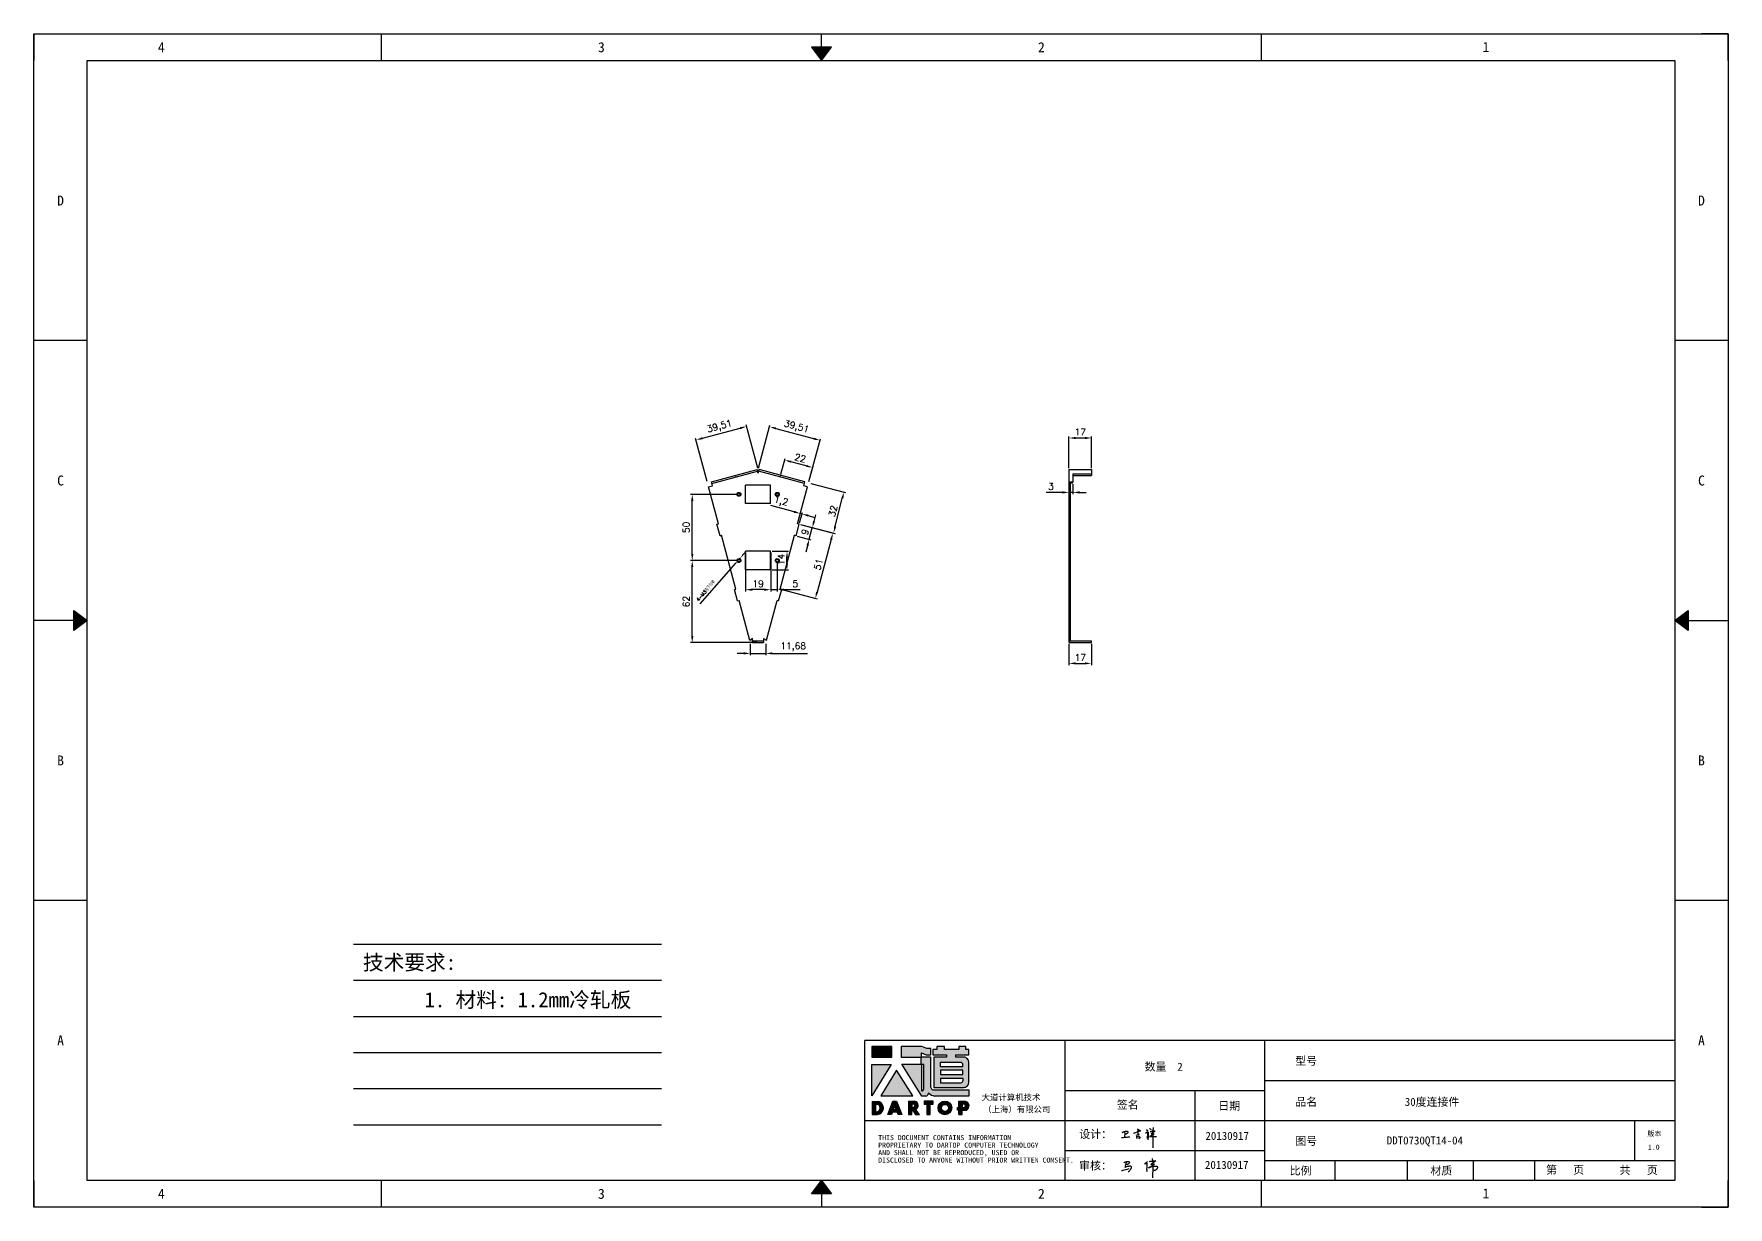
# Model space of a CAD drawing. Header units: millimetres. Extents: x -4018 to 8419, y 14505 to 19318.
# Drawn here: x 7140 to 8419, y 14518 to 15405 of the extents above; entities that cross this region are included whole.
import ezdxf
from ezdxf.enums import TextEntityAlignment as Align

# ---------------------------------------------------------------- set-up
doc = ezdxf.new("R2010")
doc.units = ezdxf.units.MM
doc.linetypes.add('DOT', pattern=[0.25, 0, -0.25])
doc.layers.add('4', color=7, linetype='Continuous')
doc.layers.add('print', color=30, linetype='Continuous')
doc.layers.add('dim', color=2, linetype='Continuous', lineweight=9)
doc.styles.add('Dartop', font='SIMFANG.TTF')
doc.styles.add('HZ', font='SimSun.ttf')
doc.styles.add('hzHT', font='SIMHEI.TTF')
doc.styles.get("Standard").update_dxf_attribs({"font": 'txt', "bigfont": 'gbcbig.shx'})
doc.dimstyles.new('0.5small', dxfattribs={"dimtxt": 2.5, "dimasz": 2.5, "dimexe": 1, "dimexo": 1, "dimgap": 2, "dimtad": 1, "dimtxsty": 'Standard', "dimcen": 2.5, "dimadec": 0, "dimazin": 0, "dimtfac": 1, "dimtmove": 0, "dimatfit": 3, "dimfxl": 1, "dimarcsym": 0})
doc.dimstyles.new('small', dxfattribs={"dimtxt": 5, "dimasz": 5, "dimexe": 1.25, "dimexo": 1, "dimgap": 2, "dimtad": 1, "dimtxsty": 'Standard', "dimcen": 2.5, "dimadec": 0, "dimazin": 0, "dimtfac": 1, "dimtmove": 0, "dimatfit": 3, "dimfxl": 1, "dimarcsym": 0})

# ---------------------------------------------------------------- blocks, each defined once
blk = doc.blocks.new('*U5')
at = {"color": 254, "linetype": 'Continuous', "extrusion": (0, 0, -1)}
for points in [[(-17, 0.333), (-16.812, 0.25), (-17, 0.5)], [(-17, 0.333), (-17.188, 0.25), (-16.812, 0.25)], [(-17, 0.333), (-17, 0.5), (-17.188, 0.25)]]:
    blk.add_solid(points, dxfattribs=at)
blk = doc.blocks.new('*U4')
at = {"color": 254, "linetype": 'Continuous', "extrusion": (0, 0, -1)}
for points in [[(-33.167, 11), (-33, 11), (-33.25, 11.188)], [(-33.167, 11), (-33.25, 11.188), (-33.25, 10.812)], [(-33.167, 11), (-33.25, 10.812), (-33, 11)]]:
    blk.add_solid(points, dxfattribs=at)
blk = doc.blocks.new('*U6')
at = {"color": 254, "linetype": 'Continuous'}
for points in [[(17, 21.667), (17.188, 21.75), (16.812, 21.75)], [(17, 21.667), (16.812, 21.75), (17, 21.5)], [(17, 21.667), (17, 21.5), (17.188, 21.75)]]:
    blk.add_solid(points, dxfattribs=at)
blk = doc.blocks.new('*U3')
at = {"color": 254, "linetype": 'Continuous', "extrusion": (0, 0, -1)}
for points in [[(-0.833, 11), (-0.75, 10.812), (-0.75, 11.188)], [(-0.833, 11), (-0.75, 11.188), (-1, 11)], [(-0.833, 11), (-1, 11), (-0.75, 10.812)]]:
    blk.add_solid(points, dxfattribs=at)
blk = doc.blocks.new('dadao')
for p, q in [((48, 19.2), (44.9, 10.4)), ((44.9, 10.4), (51.2, 10.4)), ((51.2, 10.4), (48, 19.2))]:
    blk.add_line(p, q)
for points in [[(41.8, 121.6), (41.8, 143.7), (-0.4, 143.7), (-0.4, 121.6), (41.8, 121.6)], [(104.8, 122), (104.8, 130.3), (114.1, 126.3), (124.2, 126.3), (124.2, 139.6), (115.9, 139.6), (105.1, 143.9), (61.5, 143.9)], [(61.7, 144), (61.7, 121.3), (103.9, 121.3)], [(113.4, 38.7), (105.1, 38.7), (63, 106.5), (103.9, 106.5), (103.9, 120.9), (103.9, 121.3)], [(109.7, 53.6), (109.7, 106.2), (104.3, 106.2), (104.3, 50.4), (106.6, 50.4)], [(144.6, 94.4), (144.6, 84.8), (192, 84.8), (192, 94.1), (144.9, 94.1)], [(120.2, 45), (119.5, 45), (119.5, 44.6)], [(0, 28), (0, 0), (11.8, 0)], [(0.1, 28), (14, 28)], [(7.1, 21.8), (7.1, 6.1), (12, 6.1)], [(7.1, 21.8), (11.4, 21.8)], [(76.8, 28.2), (76.8, 0), (84.1, 0), (84.1, 11.1), (91.6, -0.1), (100.3, -0.1), (91.7, 11.1)], [(76.8, 28.2), (90.6, 28.2)], [(84, 22.7), (84, 15.3), (87.2, 15.3)], [(84, 22.7), (87.3, 22.7)], [(183.7, 0), (183.7, 9.6), (180.6, 9.6), (180.6, 14.9), (183.8, 14.9), (183.8, 28.1), (196.1, 28.1), (196.5, 28.1)], [(183.7, 0), (190.9, 0), (190.9, 9.6), (198.8, 9.6)], [(194.9, 22.3), (190.8, 22.3), (190.8, 15), (194.4, 15)]]:
    blk.add_lwpolyline(points)
blk.add_lwpolyline([(137.1, 144.2), (137.1, 137.9), (128.3, 137.9), (128.3, 126.5), (157.3, 126.5), (157.3, 121.5), (130.3, 121.5), (130.3, 57.5), (194.4, 57.5, 0.414214), (204.4, 67.5), (204.4, 111.3, 0.414214), (194.4, 121.3), (177.5, 121.3), (177.5, 126.3), (204.7, 126.3), (204.7, 137.7), (198.2, 137.7), (198.2, 143.9), (183.3, 143.9), (183.3, 138), (153, 138), (153, 144.2), (137.1, 144.2)], format="xyb", close=True)
for points in [[(104.8, 122), (123.4, 122), (123.4, 60, 0.414214), (131.4, 52), (204.8, 52), (204.8, 39.1), (131.7, 39.1)], [(144.3, 110.8), (144.3, 101.8), (192.3, 101.8), (192.3, 105.5, 0.414214), (187.3, 110.5), (144.3, 110.5)], [(144.6, 77), (144.6, 67.5), (187.6, 67.5, 0.414214), (192.6, 72.5), (192.6, 76.4), (144.6, 76.4)]]:
    blk.add_lwpolyline(points, format="xyb")
for points in [[(-0.3, 106.2), (40.4, 106.2), (-0.3, 39.7), (-0.3, 106.2)], [(51.7, 94.1), (18.4, 39.3), (86.2, 39.3)], [(43.8, 28.2), (51.8, 28.2), (62.6, -0.1), (55, -0.1), (53.2, 5), (42.9, 5), (41.1, 0), (33.6, 0)], [(110, 28.1), (110, 21.9), (116, 21.9), (116, -0.1), (123.2, -0.1), (123.2, 22), (129.2, 22), (129.2, 28.1), (110, 28.1)]]:
    blk.add_lwpolyline(points, close=True)
for radius in [14.5, 7.44]:
    blk.add_circle((154.2, 14.2), radius)
for centre, radius, start, end in [((99.2, 60.7), 12.6, 305.6399, 325.969), ((111.6, 46.7), 8.19, 282.9811, 347.6627), ((136, 61.7), 22.9, 226.7358, 259.3209), ((8.5, 13.9), 8.49, 294.2143, 69.7177), ((9.6, 14.2), 14.4, 278.6604, 72.3203), ((86.4, 19), 3.8, 282.527, 76.7196), ((88.6, 19.4), 8.95, 290.6073, 77.2124), ((193.7, 18.7), 3.8, 280.9891, 72.5513), ((195.7, 18.6), 9.51, 288.8959, 85.2442)]:
    blk.add_arc(centre, radius, start, end)
blk = doc.blocks.new('h')
for p, q in [((20768.1, -2360.9), (20773, -2359.1)), ((20769.5, -2366.9), (20769.8, -2370.6)), ((20769.8, -2370.6), (20770.9, -2378)), ((20770.9, -2378), (20771.5, -2370.6)), ((20772.4, -2369.3), (20774.9, -2367.8)), ((20773, -2359.1), (20784.1, -2355.2)), ((20773.3, -2331.8), (20775.3, -2338.7)), ((20789.1, -2340.9), (20773.5, -2331.9)), ((20775.3, -2338.7), (20775.6, -2351.2)), ((20775.6, -2351.2), (20775.5, -2357.3)), ((20782.2, -2369.2), (20780, -2377.1)), ((20780, -2377.1), (20788.3, -2371.3)), ((20780.1, -2366.4), (20780.8, -2366.4)), ((20781.9, -2367.4), (20782.2, -2369.2)), ((20845.7, -2343.5), (20848.4, -2353)), ((20848.9, -2370.3), (20847.9, -2424)), ((20848.4, -2353), (20848.9, -2370.3))]:
    blk.add_line(p, q)
for points in [[(20696.6, -2372.4, 0.002073), (20710.6, -2371.9, 0.016137), (20719.6, -2371.3, 0.008314), (20736.9, -2369.3)], [(20699.1, -2348.2, -0.029745), (20704.6, -2345.4, -0.046842), (20708.4, -2344.2, -0.00919), (20714.3, -2343, -0.018517), (20717.2, -2342.5, -0.037841), (20720.3, -2342.4, -0.039541), (20723.2, -2342.8, -0.149785), (20726, -2344.3, -0.204935), (20726.9, -2346.6, -0.074872), (20726.5, -2348.3, -0.061615), (20725.6, -2350.3, -0.034204), (20723.8, -2352.6, -0.045776), (20722.3, -2354.1, -0.054985), (20720.4, -2355.3, -0.036348), (20717.3, -2356.5, -0.067752), (20715.7, -2356.8, -0.043553), (20713.2, -2356.7)], [(20755, -2351.9, -0.024077), (20759.9, -2350.1, -0.013147), (20768.7, -2346.5, -0.00522), (20775.4, -2344.1, -0.018517), (20777.3, -2343.4, -0.008274), (20786.3, -2341, -0.039541), (20788.3, -2340.8, -0.079216), (20789.4, -2341, -0.204935)], [(20813.5, -2350.1, 0.007348), (20815.9, -2348.7, 0.008421), (20818, -2347.3, 0.009459), (20819.7, -2346.2, -0.016325), (20820.7, -2345.5, -0.173771), (20821.8, -2345.3, -0.085159), (20823.9, -2346, -0.125883), (20826, -2347.9, -0.160659), (20826.6, -2350.1, -0.010447), (20826.5, -2352.3, -0.008247), (20826.2, -2355.1, -0.002698), (20825.3, -2374, 0.001562), (20823.9, -2383.7, 0.016137)], [(20816.8, -2335, -0.053561), (20819.6, -2336.1, -0.075272), (20821.3, -2337.3, -0.005295), (20822.5, -2338.5, -0.009337), (20823.1, -2339.1, -0.026146), (20823.7, -2339.8, -0.016644), (20824.5, -2340.9)], [(20832.1, -2329.2, -0.053561), (20834.9, -2330.3, -0.075272), (20836.7, -2331.5, -0.005295), (20837.8, -2332.6, -0.009337), (20838.5, -2333.3, -0.026146), (20839, -2334, -0.016644), (20839.8, -2335.1)], [(20836, -2343.7, -0.02797), (20842.1, -2342.6, -0.048868), (20845.6, -2342.2, -0.00919), (20851.1, -2341.4, -0.018517), (20853.9, -2341.1, -0.037841), (20856.7, -2341.2, -0.039541), (20859.4, -2341.6, -0.018282), (20840.6, -2354.7, -0.000937)], [(20847.6, -2340.2, 0.021784), (20849.6, -2335.9, 0.028296), (20850.8, -2332.4, 0.008136), (20851.9, -2328.2, 0.028913), (20852.2, -2327, 0.08193), (20852.1, -2325.9, 0.075058), (20851.7, -2324.7, 0.275043)]]:
    blk.add_lwpolyline(points, format="xyb")
for points in [[(20711.3, -2343.5), (20711.3, -2343.5), (20711.5, -2355.8), (20710.7, -2368), (20710.6, -2371.9)], [(20821.5, -2350.6), (20822.4, -2359.2), (20822.2, -2364.9), (20821.7, -2369), (20821.3, -2376.3), (20823.6, -2368.5), (20827.2, -2366.3), (20829.5, -2366.3)], [(20840.6, -2354.7), (20850, -2354.7), (20855, -2354.3), (20845.9, -2361.1), (20840.5, -2364), (20833, -2367.5), (20863.2, -2367.4), (20865.9, -2367.3)]]:
    blk.add_lwpolyline(points)
for centre, radius, start, end in [((20773.7, -2371.2), 2.3, 121.9907, 163.60158), ((20787.5, -2406), 40.3, 100.61827, 108.24823), ((20780.8, -2367.6), 1.15, 9.4675, 90)]:
    blk.add_arc(centre, radius, start, end)
blk = doc.blocks.new('*D101')
at = {"layer": 'Defpoints', "color": 0}
for p in [(7678, 15108), (7686.7, 15075.6), (7648.5, 15065.3)]:
    blk.add_point(p, dxfattribs=at)
at = {"layer": 'dim', "color": 0, "lineweight": -2}
for p, q in [((7644.6, 15099.1), (7673.1, 15106.7)), ((7686.4, 15076.5), (7677.6, 15109.2)), ((7648.2, 15066.3), (7639.5, 15099))]:
    blk.add_line(p, q, dxfattribs=at)
at = {"layer": 'dim', "color": 0}
for points in [[(7672.9, 15107.5), (7673.4, 15105.9), (7678, 15108)], [(7644.4, 15099.9), (7644.9, 15098.3), (7639.8, 15097.8)]]:
    blk.add_solid(points, dxfattribs=at)
at = {"layer": 'dim', "color": 0, "insert": (7657.6, 15107.6), "char_height": 5, "attachment_point": 5, "rotation": 15}
blk.add_mtext('39,51', dxfattribs=at)
blk = doc.blocks.new('*D102')
at = {"layer": 'Defpoints', "color": 0}
for p in [(7733.4, 15097.5), (7686.7, 15075.6), (7724.8, 15065.3)]:
    blk.add_point(p, dxfattribs=at)
at = {"layer": 'dim', "color": 0, "lineweight": -2}
for p, q in [((7686.9, 15076.5), (7695.6, 15109)), ((7700.1, 15106.5), (7728.6, 15098.8)), ((7725.1, 15066.3), (7733.8, 15098.7))]:
    blk.add_line(p, q, dxfattribs=at)
at = {"layer": 'dim', "color": 0}
for points in [[(7700.3, 15107.3), (7699.9, 15105.7), (7695.3, 15107.8)], [(7728.8, 15099.6), (7728.4, 15098), (7733.4, 15097.5)]]:
    blk.add_solid(points, dxfattribs=at)
at = {"layer": 'dim', "color": 0, "insert": (7715.6, 15107.4), "char_height": 5, "attachment_point": 5, "rotation": 345}
blk.add_mtext('39,51', dxfattribs=at)
blk = doc.blocks.new('*D103')
at = {"layer": 'Defpoints', "color": 0}
for p in [(7725.6, 15065.1), (7751.5, 15058.5), (7717.7, 15034.1)]:
    blk.add_point(p, dxfattribs=at)
at = {"layer": 'dim', "color": 0, "lineweight": -2}
for p, q in [((7726.5, 15064.9), (7752.7, 15058.2)), ((7744.9, 15032.4), (7750.3, 15053.7)), ((7718.7, 15033.9), (7744.9, 15027.2))]:
    blk.add_line(p, q, dxfattribs=at)
at = {"layer": 'dim', "color": 0}
for points in [[(7749.5, 15053.9), (7751.1, 15053.5), (7751.5, 15058.5)], [(7744.1, 15032.6), (7745.7, 15032.2), (7743.7, 15027.5)]]:
    blk.add_solid(points, dxfattribs=at)
at = {"layer": 'dim', "color": 0, "insert": (7743.2, 15044.1), "char_height": 5, "attachment_point": 5, "rotation": 75.7388}
blk.add_mtext('32', dxfattribs=at)
blk = doc.blocks.new('*D104')
at = {"layer": 'Defpoints', "color": 0}
for p in [(7717.7, 15034.1), (7704.5, 14984.9), (7729.9, 14978)]:
    blk.add_point(p, dxfattribs=at)
at = {"layer": 'dim', "color": 0, "lineweight": -2}
for p, q in [((7718.7, 15033.9), (7744.4, 15027)), ((7741.9, 15022.5), (7731.2, 14982.9)), ((7705.5, 14984.6), (7731.2, 14977.7))]:
    blk.add_line(p, q, dxfattribs=at)
at = {"layer": 'dim', "color": 0}
for points in [[(7741, 15022.7), (7742.7, 15022.3), (7743.1, 15027.3)], [(7730.4, 14983.1), (7732, 14982.7), (7729.9, 14978)]]:
    blk.add_solid(points, dxfattribs=at)
at = {"layer": 'dim', "color": 0, "insert": (7732.2, 15003.8), "char_height": 5, "attachment_point": 5, "rotation": 75}
blk.add_mtext('51', dxfattribs=at)
blk = doc.blocks.new('*D105')
at = {"layer": 'Defpoints', "color": 0}
for p in [(7715.4, 15025.4), (7717.7, 15034.1), (7727.6, 15031.5)]:
    blk.add_point(p, dxfattribs=at)
at = {"layer": 'dim', "color": 0, "lineweight": -2}
for p, q in [((7728.9, 15036.3), (7730.2, 15041.1)), ((7716.3, 15025.2), (7726.5, 15022.4)), ((7718.7, 15033.9), (7728.9, 15031.1)), ((7725.3, 15022.8), (7727.6, 15031.5)), ((7724, 15017.9), (7722.7, 15013.1))]:
    blk.add_line(p, q, dxfattribs=at)
at = {"layer": 'dim', "color": 0}
for points in [[(7728.1, 15036.5), (7729.7, 15036.1), (7727.6, 15031.5)], [(7723.2, 15018.2), (7724.8, 15017.7), (7725.3, 15022.8)]]:
    blk.add_solid(points, dxfattribs=at)
at = {"layer": 'dim', "color": 0, "insert": (7722.1, 15028.3), "char_height": 5, "attachment_point": 5, "rotation": 75}
blk.add_mtext('9', dxfattribs=at)
blk = doc.blocks.new('*D106')
at = {"layer": 'Defpoints', "color": 0}
for p in [(7718.6, 15042.2), (7716.5, 15034.4), (7717.7, 15034.1)]:
    blk.add_point(p, dxfattribs=at)
at = {"layer": 'dim', "color": 0, "lineweight": -2}
for p, q in [((7713.8, 15043.5), (7696.2, 15048.2)), ((7716.8, 15035.4), (7718.9, 15043.4)), ((7718, 15035.1), (7720.1, 15043.1)), ((7719.8, 15041.9), (7718.6, 15042.2)), ((7724.6, 15040.6), (7729.4, 15039.3))]:
    blk.add_line(p, q, dxfattribs=at)
at = {"layer": 'dim', "color": 0}
for points in [[(7714, 15044.3), (7713.6, 15042.7), (7718.6, 15042.2)], [(7724.8, 15041.4), (7724.4, 15039.8), (7719.8, 15041.9)]]:
    blk.add_solid(points, dxfattribs=at)
at = {"layer": 'dim', "color": 0, "insert": (7703.9, 15051.2), "char_height": 5, "attachment_point": 5, "rotation": 345}
blk.add_mtext('1,2', dxfattribs=at)
blk = doc.blocks.new('*D107')
at = {"layer": 'Defpoints', "color": 0}
for p in [(7696.2, 15013.7), (7708.5, 15013.7), (7696.2, 14999.7)]:
    blk.add_point(p, dxfattribs=at)
at = {"layer": 'dim', "color": 0, "lineweight": -2}
for p, q in [((7697.2, 15013.7), (7709.7, 15013.7)), ((7697.2, 14999.7), (7709.7, 14999.7)), ((7708.5, 15004.7), (7708.5, 15008.7))]:
    blk.add_line(p, q, dxfattribs=at)
at = {"layer": 'dim', "color": 0}
for points in [[(7707.7, 15008.7), (7709.3, 15008.7), (7708.5, 15013.7)], [(7707.7, 15004.7), (7709.3, 15004.7), (7708.5, 14999.7)]]:
    blk.add_solid(points, dxfattribs=at)
at = {"layer": 'dim', "color": 0, "insert": (7704, 15007.5), "char_height": 5, "attachment_point": 5, "rotation": 90}
blk.add_mtext('14', dxfattribs=at)
blk = doc.blocks.new('*D108')
at = {"layer": 'Defpoints', "color": 0}
for p in [(7677.2, 15013.7), (7696.2, 15013.7), (7677.2, 14984.7)]:
    blk.add_point(p, dxfattribs=at)
at = {"layer": 'dim', "color": 0, "lineweight": -2}
for p, q in [((7677.2, 15012.7), (7677.2, 14983.4)), ((7696.2, 15012.7), (7696.2, 14983.4)), ((7691.2, 14984.7), (7682.2, 14984.7))]:
    blk.add_line(p, q, dxfattribs=at)
at = {"layer": 'dim', "color": 0}
for points in [[(7682.2, 14985.5), (7682.2, 14983.8), (7677.2, 14984.7)], [(7691.2, 14985.5), (7691.2, 14983.8), (7696.2, 14984.7)]]:
    blk.add_solid(points, dxfattribs=at)
at = {"layer": 'dim', "color": 0, "insert": (7686.7, 14989.2), "char_height": 5, "attachment_point": 5}
blk.add_mtext('19', dxfattribs=at)
blk = doc.blocks.new('*D113')
at = {"layer": 'Defpoints', "color": 0}
for p in [(7938.5, 15099.3), (7921.5, 15075.4), (7938.5, 15075.4)]:
    blk.add_point(p, dxfattribs=at)
at = {"layer": 'dim', "color": 0, "lineweight": -2}
for p, q in [((7921.5, 15076.4), (7921.5, 15100.5)), ((7926.5, 15099.3), (7933.5, 15099.3)), ((7938.5, 15076.4), (7938.5, 15100.5))]:
    blk.add_line(p, q, dxfattribs=at)
at = {"layer": 'dim', "color": 0}
for points in [[(7926.5, 15100.1), (7926.5, 15098.4), (7921.5, 15099.3)], [(7933.5, 15100.1), (7933.5, 15098.4), (7938.5, 15099.3)]]:
    blk.add_solid(points, dxfattribs=at)
at = {"layer": 'dim', "color": 0, "insert": (7930, 15103.8), "char_height": 5, "attachment_point": 5}
blk.add_mtext('17', dxfattribs=at)
blk = doc.blocks.new('*D114')
at = {"layer": 'Defpoints', "color": 0}
for p in [(7706.7, 15082.6), (7703.6, 15071), (7724.8, 15065.3)]:
    blk.add_point(p, dxfattribs=at)
at = {"layer": 'dim', "color": 0, "lineweight": -2}
for p, q in [((7703.8, 15072), (7707, 15083.8)), ((7723.1, 15078.2), (7711.5, 15081.3)), ((7725.1, 15066.3), (7728.2, 15078.1))]:
    blk.add_line(p, q, dxfattribs=at)
at = {"layer": 'dim', "color": 0}
for points in [[(7711.7, 15082.1), (7711.3, 15080.5), (7706.7, 15082.6)], [(7723.3, 15079), (7722.9, 15077.4), (7727.9, 15076.9)]]:
    blk.add_solid(points, dxfattribs=at)
at = {"layer": 'dim', "color": 0, "insert": (7718.5, 15084.1), "char_height": 5, "attachment_point": 5, "rotation": 345}
blk.add_mtext('22', dxfattribs=at)
blk = doc.blocks.new('*D115')
at = {"layer": 'Defpoints', "color": 0}
for p in [(7921.5, 15065.3), (7924.5, 15065.3), (7921.5, 15058.2)]:
    blk.add_point(p, dxfattribs=at)
at = {"layer": 'dim', "color": 0, "lineweight": -2}
for p, q in [((7921.5, 15064.3), (7921.5, 15056.9)), ((7924.5, 15064.3), (7924.5, 15056.9)), ((7916.5, 15058.2), (7904.2, 15058.2)), ((7924.5, 15058.2), (7921.5, 15058.2)), ((7929.5, 15058.2), (7934.5, 15058.2))]:
    blk.add_line(p, q, dxfattribs=at)
at = {"layer": 'dim', "color": 0}
for points in [[(7916.5, 15059), (7916.5, 15057.3), (7921.5, 15058.2)], [(7929.5, 15059), (7929.5, 15057.3), (7924.5, 15058.2)]]:
    blk.add_solid(points, dxfattribs=at)
at = {"layer": 'dim', "color": 0, "insert": (7907.9, 15062.7), "char_height": 5, "attachment_point": 5}
blk.add_mtext('3', dxfattribs=at)
blk = doc.blocks.new('*D116')
at = {"layer": 'Defpoints', "color": 0}
for p in [(7921.5, 14944.7), (7938.5, 14944.7), (7938.5, 14929)]:
    blk.add_point(p, dxfattribs=at)
at = {"layer": 'dim', "color": 0, "lineweight": -2}
for p, q in [((7921.5, 14943.7), (7921.5, 14927.7)), ((7938.5, 14943.7), (7938.5, 14927.7)), ((7926.5, 14929), (7933.5, 14929))]:
    blk.add_line(p, q, dxfattribs=at)
at = {"layer": 'dim', "color": 0}
for points in [[(7926.5, 14929.8), (7926.5, 14928.2), (7921.5, 14929)], [(7933.5, 14929.8), (7933.5, 14928.2), (7938.5, 14929)]]:
    blk.add_solid(points, dxfattribs=at)
at = {"layer": 'dim', "color": 0, "insert": (7930, 14933.5), "char_height": 5, "attachment_point": 5}
blk.add_mtext('17', dxfattribs=at)
blk = doc.blocks.new('*D117')
at = {"layer": 'Defpoints', "color": 0}
for p in [(7680.8, 14944.7), (7692.5, 14944.7), (7692.5, 14936.5)]:
    blk.add_point(p, dxfattribs=at)
at = {"layer": 'dim', "color": 0, "lineweight": -2}
for p, q in [((7675.8, 14936.5), (7670.8, 14936.5)), ((7680.8, 14943.7), (7680.8, 14935.3)), ((7680.8, 14936.5), (7692.5, 14936.5)), ((7692.5, 14943.7), (7692.5, 14935.3)), ((7697.5, 14936.5), (7724, 14936.5))]:
    blk.add_line(p, q, dxfattribs=at)
at = {"layer": 'dim', "color": 0}
for points in [[(7675.8, 14937.4), (7675.8, 14935.7), (7680.8, 14936.5)], [(7697.5, 14937.4), (7697.5, 14935.7), (7692.5, 14936.5)]]:
    blk.add_solid(points, dxfattribs=at)
at = {"layer": 'dim', "color": 0, "insert": (7713.2, 14941.5), "char_height": 5, "attachment_point": 5}
blk.add_mtext('11,68', dxfattribs=at)
blk = doc.blocks.new('*D143')
at = {"layer": 'Defpoints', "color": 0}
for p in [(7696.2, 15006.7), (7701.2, 15006.7), (7696.2, 14984.7)]:
    blk.add_point(p, dxfattribs=at)
at = {"layer": 'dim', "color": 0, "lineweight": -2}
for p, q in [((7696.2, 15005.7), (7696.2, 14983.4)), ((7701.2, 15005.7), (7701.2, 14983.4)), ((7691.2, 14984.7), (7686.2, 14984.7)), ((7696.2, 14984.7), (7701.2, 14984.7)), ((7706.2, 14984.7), (7718.5, 14984.7))]:
    blk.add_line(p, q, dxfattribs=at)
at = {"layer": 'dim', "color": 0}
for points in [[(7691.2, 14985.5), (7691.2, 14983.8), (7696.2, 14984.7)], [(7706.2, 14985.5), (7706.2, 14983.8), (7701.2, 14984.7)]]:
    blk.add_solid(points, dxfattribs=at)
at = {"layer": 'dim', "color": 0, "insert": (7714.8, 14989.2), "char_height": 5, "attachment_point": 5}
blk.add_mtext('5', dxfattribs=at)
blk = doc.blocks.new('*D144')
at = {"layer": 'Defpoints', "color": 0}
for p in [(7671.4, 15006.6), (7673.4, 15008.8)]:
    blk.add_point(p, dxfattribs=at)
at = {"layer": 'dim', "color": 0, "lineweight": -2}
for p, q in [((7675, 15010.7), (7676.7, 15012.6)), ((7642.8, 14973.9), (7669.8, 15004.7)), ((7673.4, 15008.8), (7671.4, 15006.6))]:
    blk.add_line(p, q, dxfattribs=at)
at = {"layer": 'dim', "color": 0}
for points in [[(7669.5, 15004.9), (7670.1, 15004.4), (7671.4, 15006.6)], [(7674.7, 15011), (7675.4, 15010.4), (7673.4, 15008.8)]]:
    blk.add_solid(points, dxfattribs=at)
at = {"layer": 'dim', "color": 0, "insert": (7647.2, 14983.9), "char_height": 2.5, "attachment_point": 5, "rotation": 48.8026}
blk.add_mtext('4-M3向下引申', dxfattribs=at)
blk = doc.blocks.new('*D198')
at = {"layer": 'Defpoints', "color": 0}
for p in [(7636.9, 15006.7), (7672.2, 15006.7), (7686.7, 14944.7)]:
    blk.add_point(p, dxfattribs=at)
at = {"layer": 'dim', "color": 0, "lineweight": -2}
for p, q in [((7671.2, 15006.7), (7635.7, 15006.7)), ((7636.9, 14949.7), (7636.9, 15001.7)), ((7685.7, 14944.7), (7635.7, 14944.7))]:
    blk.add_line(p, q, dxfattribs=at)
at = {"layer": 'dim', "color": 0}
for points in [[(7636.1, 15001.7), (7637.8, 15001.7), (7636.9, 15006.7)], [(7636.1, 14949.7), (7637.8, 14949.7), (7636.9, 14944.7)]]:
    blk.add_solid(points, dxfattribs=at)
at = {"layer": 'dim', "color": 0, "insert": (7632.4, 14975.7), "char_height": 5, "attachment_point": 5, "rotation": 90}
blk.add_mtext('62', dxfattribs=at)
blk = doc.blocks.new('*D199')
at = {"layer": 'Defpoints', "color": 0}
for p in [(7636.9, 15056.7), (7672.2, 15056.7), (7672.2, 15006.7)]:
    blk.add_point(p, dxfattribs=at)
at = {"layer": 'dim', "color": 0, "lineweight": -2}
for p, q in [((7671.2, 15056.7), (7635.7, 15056.7)), ((7636.9, 15011.7), (7636.9, 15051.7)), ((7671.2, 15006.7), (7635.7, 15006.7))]:
    blk.add_line(p, q, dxfattribs=at)
at = {"layer": 'dim', "color": 0}
for points in [[(7636.1, 15051.7), (7637.8, 15051.7), (7636.9, 15056.7)], [(7636.1, 15011.7), (7637.8, 15011.7), (7636.9, 15006.7)]]:
    blk.add_solid(points, dxfattribs=at)
at = {"layer": 'dim', "color": 0, "insert": (7632.4, 15031.7), "char_height": 5, "attachment_point": 5, "rotation": 90}
blk.add_mtext('50', dxfattribs=at)

msp = doc.modelspace()

# ---------------------------------------------------------------- hatches: boundary and pattern name
for points in [[(7787.69, 14639.449), (7772.623, 14639.449), (7772.623, 14631.577), (7787.69, 14631.577)], [(7787.205, 14626.069), (7772.663, 14626.069), (7772.663, 14602.326)], [(7791.236, 14621.76), (7779.349, 14602.167), (7803.555, 14602.167)], [(7818.925, 14598.159), (7812.045, 14598.159), (7812.045, 14595.976), (7814.192, 14595.976), (7814.192, 14588.111), (7816.762, 14588.111), (7816.762, 14595.981), (7818.925, 14595.981)]]:
    msp.add_hatch(color=0).paths.add_polyline_path(points)
h = msp.add_hatch(color=0)
h.paths.add_polyline_path([(7810.207, 14634.664), (7813.533, 14633.228), (7817.128, 14633.228), (7817.128, 14637.986), (7814.162, 14637.986), (7810.297, 14639.512), (7794.81, 14639.512), (7794.81, 14631.465), (7809.879, 14631.465), (7809.879, 14631.302), (7809.879, 14626.159), (7795.266, 14626.159), (7810.296, 14601.971), (7813.273, 14601.971, 0.27937482), (7815.445, 14604.083), (7815.445, 14604.195), (7815.708, 14604.195, 0.14314537), (7819.805, 14602.11), (7845.922, 14602.11), (7845.922, 14606.697), (7819.694, 14606.697, -0.41421356), (7816.837, 14609.554), (7816.837, 14631.719), (7810.207, 14631.719)])
h.paths.add_polyline_path([(7810.031, 14626.056), (7811.946, 14626.056), (7811.946, 14607.282, -0.08893574), (7810.836, 14606.141), (7810.024, 14606.141)], flags=16)
h = msp.add_hatch(color=0)
h.paths.add_polyline_path([(7845.877, 14637.32), (7843.553, 14637.32), (7843.553, 14639.531), (7838.242, 14639.531), (7838.242, 14637.431), (7827.398, 14637.431), (7827.398, 14639.641), (7821.719, 14639.641), (7821.719, 14637.39), (7818.581, 14637.39), (7818.581, 14633.314), (7828.937, 14633.314), (7828.937, 14631.512), (7819.287, 14631.512), (7819.287, 14608.692), (7842.195, 14608.692, 0.41421356), (7845.766, 14612.263), (7845.766, 14627.891, 0.41421356), (7842.195, 14631.462), (7836.139, 14631.462), (7836.139, 14633.23), (7845.877, 14633.23)])
h.paths.add_polyline_path([(7839.665, 14627.593, -0.41421356), (7841.451, 14625.808), (7841.451, 14624.498), (7824.3, 14624.498), (7824.3, 14627.593)], flags=16)
h.paths.add_polyline_path([(7841.34, 14621.735), (7841.34, 14618.419), (7824.411, 14618.419), (7824.411, 14621.735)], flags=16)
h.paths.add_polyline_path([(7841.561, 14615.435), (7841.561, 14614.015, -0.41421356), (7839.776, 14612.229), (7824.411, 14612.229), (7824.411, 14615.435)], flags=16)
h = msp.add_hatch(color=0)
h.paths.add_polyline_path([(7777.759, 14598.123), (7772.77, 14598.123), (7772.77, 14588.141), (7776.972, 14588.141, 0.79301591)])
h.paths.add_polyline_path([(7777.046, 14590.327), (7775.302, 14590.327), (7775.302, 14595.937), (7776.853, 14595.937, -0.67136089)], flags=16)
h = msp.add_hatch(color=0)
h.paths.add_polyline_path([(7791.274, 14598.205), (7788.427, 14598.205), (7784.766, 14588.131), (7787.462, 14588.131), (7788.097, 14589.916), (7791.751, 14589.916), (7792.399, 14588.109), (7795.117, 14588.109)])
h.paths.add_polyline_path([(7791.052, 14591.84), (7788.789, 14591.84), (7789.9, 14595.006)], flags=16)
h = msp.add_hatch(color=0)
h.paths.add_polyline_path([(7805.113, 14598.198), (7800.206, 14598.198), (7800.206, 14588.125), (7802.799, 14588.125), (7802.799, 14592.118), (7805.464, 14588.089), (7808.598, 14588.089), (7805.53, 14592.093, 0.74405494)])
h.paths.add_polyline_path([(7802.776, 14593.609), (7802.776, 14596.254), (7803.935, 14596.254, -0.79680897), (7803.917, 14593.609)], flags=16)
h = msp.add_hatch(color=0)
h.paths.add_polyline_path([(7822.664, 14593.198, 1), (7833.007, 14593.198, 1)])
h.paths.add_polyline_path([(7830.493, 14593.198, -1), (7825.179, 14593.198, -1)], flags=16)
h = msp.add_hatch(color=0)
h.paths.add_polyline_path([(7842.928, 14598.174), (7842.78, 14598.174), (7838.405, 14598.174), (7838.405, 14593.473), (7837.245, 14593.473), (7837.245, 14591.565), (7838.387, 14591.565), (7838.387, 14588.143), (7840.94, 14588.143), (7840.94, 14591.578), (7843.746, 14591.578, 0.81230381)])
h.paths.add_polyline_path([(7840.902, 14593.486), (7840.902, 14596.115), (7842.356, 14596.115, -0.77821343), (7842.207, 14593.486)], flags=16)

# ---------------------------------------------------------------- linework, layer by layer
at = {"color": 0, "linetype": 'DOT'}
for p, q in [((7139.642, 15404.564), (8399.228, 15404.564)), ((7139.642, 14538.371), (7139.642, 15384.42)), ((8419.372, 15384.42), (8419.372, 14538.371)), ((8399.228, 14518.227), (7139.642, 14518.227))]:
    msp.add_line(p, q, dxfattribs=at)
at = {"color": 0}
for p, q in [((7139.642, 15404.564), (7139.642, 15384.42)), ((7139.642, 15404.564), (7139.642, 15404.564)), ((7402.099, 15384.42), (7402.099, 15404.564)), ((7734.476, 15394.492), (7734.476, 15404.564)), ((8066.852, 15384.42), (8066.852, 15404.564)), ((8419.372, 15404.564), (8399.228, 15404.564)), ((8419.372, 15384.42), (8419.372, 15404.564)), ((7179.93, 14538.371), (7179.93, 15384.42)), ((7179.93, 15384.42), (8379.084, 15384.42)), ((8379.084, 15384.42), (8379.084, 14538.371)), ((7179.93, 15172.908), (7139.642, 15172.908)), ((8419.372, 15172.908), (8379.084, 15172.908)), ((7169.858, 14961.395), (7139.642, 14961.395)), ((8389.156, 14961.395), (8419.372, 14961.395)), ((7179.93, 14749.883), (7139.642, 14749.883)), ((8419.372, 14749.883), (8379.084, 14749.883)), ((8379.084, 14644.127), (7767.21, 14644.127)), ((7767.21, 14538.371), (7767.21, 14644.127)), ((7918.29, 14644.127), (7918.29, 14538.371)), ((8069.37, 14538.371), (8069.37, 14644.127)), ((7918.29, 14606.357), (8069.37, 14606.357)), ((8016.492, 14606.357), (8016.492, 14538.371)), ((8069.37, 14613.911), (8379.084, 14613.911)), ((7767.21, 14583.695), (7918.29, 14583.695)), ((7918.29, 14583.695), (8379.084, 14583.695)), ((8348.868, 14553.479), (8348.868, 14583.695)), ((7918.29, 14561.033), (8069.37, 14561.033)), ((8069.37, 14553.479), (8379.084, 14553.479)), ((8122.524, 14538.371), (8122.524, 14553.479)), ((8177.302, 14538.371), (8177.302, 14553.479)), ((8227.101, 14538.371), (8227.101, 14553.479)), ((8273.328, 14538.371), (8273.328, 14553.479)), ((7139.642, 14538.371), (7139.642, 14518.227)), ((8379.084, 14538.371), (7179.93, 14538.371)), ((7402.099, 14518.227), (7402.099, 14538.371)), ((8066.852, 14518.227), (8066.852, 14538.371)), ((8419.372, 14518.227), (8419.372, 14538.371)), ((7734.476, 14528.299), (7734.476, 14518.227)), ((7139.642, 14518.227), (7139.642, 14518.227)), ((8399.228, 14518.227), (8419.372, 14518.227))]:
    msp.add_line(p, q, dxfattribs=at)
for p, q in [((7651.391, 15066.123), (7685.949, 15075.382)), ((7686.656, 15072.743), (7685.949, 15075.382)), ((7686.656, 15072.743), (7687.363, 15075.382)), ((7721.921, 15066.123), (7687.363, 15075.382)), ((7921.523, 14944.716), (7921.523, 15075.382)), ((7921.523, 15075.382), (7938.525, 15075.382)), ((7938.525, 15075.382), (7938.525, 15071.04)), ((7649.27, 15062.448), (7652.168, 15063.225)), ((7656.776, 15034.436), (7649.27, 15062.448)), ((7652.168, 15063.225), (7651.391, 15066.123)), ((7651.702, 15064.963), (7686.26, 15074.223)), ((7670.054, 15069.881), (7669.744, 15071.04)), ((7696.152, 15063.719), (7677.152, 15063.719)), ((7677.152, 15049.719), (7677.152, 15063.719)), ((7721.611, 15064.963), (7687.053, 15074.223)), ((7696.152, 15049.719), (7696.152, 15063.719)), ((7703.258, 15069.881), (7703.569, 15071.04)), ((7716.537, 15034.436), (7724.043, 15062.448)), ((7721.145, 15063.225), (7721.921, 15066.123)), ((7724.043, 15062.448), (7721.145, 15063.225)), ((7921.523, 15066.123), (7924.525, 15066.123)), ((7921.523, 15065.346), (7922.723, 15065.346)), ((7921.523, 15065.346), (7924.525, 15065.346)), ((7921.523, 15063.948), (7922.723, 15063.948)), ((7921.523, 15062.448), (7922.723, 15062.448)), ((7922.723, 14945.916), (7922.723, 15065.346)), ((7924.525, 15072.199), (7938.525, 15072.199)), ((7924.525, 15072.199), (7924.525, 15066.123)), ((7924.525, 15071.04), (7938.525, 15071.04)), ((7924.525, 15065.346), (7924.525, 15066.123)), ((7696.152, 15049.719), (7677.152, 15049.719)), ((7655.617, 15034.126), (7656.776, 15034.436)), ((7657.946, 15025.433), (7655.617, 15034.126)), ((7657.946, 15025.433), (7659.105, 15025.743)), ((7669.975, 14985.174), (7659.105, 15025.743)), ((7703.337, 14985.174), (7714.208, 15025.743)), ((7715.367, 15025.433), (7714.208, 15025.743)), ((7715.367, 15025.433), (7717.696, 15034.126)), ((7717.696, 15034.126), (7716.537, 15034.436)), ((7921.523, 15034.436), (7922.723, 15034.436)), ((7921.523, 15034.126), (7922.723, 15034.126)), ((7921.523, 15025.433), (7922.723, 15025.433)), ((7677.152, 14999.719), (7677.152, 15013.719)), ((7696.152, 15013.719), (7677.152, 15013.719)), ((7696.152, 14999.719), (7696.152, 15013.719)), ((7696.152, 14999.719), (7677.152, 14999.719)), ((7668.816, 14984.864), (7669.975, 14985.174)), ((7671.146, 14976.17), (7668.816, 14984.864)), ((7671.146, 14976.17), (7672.305, 14976.481)), ((7680.368, 14946.389), (7672.305, 14976.481)), ((7692.96, 14946.448), (7701.008, 14976.481)), ((7702.167, 14976.17), (7701.008, 14976.481)), ((7702.167, 14976.17), (7704.496, 14984.864)), ((7704.496, 14984.864), (7703.337, 14985.174)), ((7921.523, 14985.174), (7922.723, 14985.174)), ((7921.523, 14984.864), (7922.723, 14984.864)), ((7921.523, 14976.326), (7922.723, 14976.326)), ((7682.548, 14947.716), (7680.368, 14946.389)), ((7682.548, 14944.716), (7682.548, 14947.716)), ((7690.764, 14947.716), (7692.96, 14946.448)), ((7690.764, 14947.716), (7690.764, 14944.716)), ((7679.252, 14945.916), (7679.256, 14945.916)), ((7682.548, 14945.916), (7690.764, 14945.916)), ((7682.548, 14944.716), (7690.764, 14944.716)), ((7694.057, 14945.916), (7694.06, 14945.916)), ((7921.523, 14946.216), (7922.723, 14946.216)), ((7921.523, 14945.916), (7938.523, 14945.916)), ((7921.523, 14944.716), (7938.523, 14944.716)), ((7938.523, 14944.716), (7938.523, 14945.916)), ((7986.128, 14550.567), (7984.24, 14549.274)), ((7984.309, 14554.956), (7984.742, 14551.335)), ((7984.742, 14551.335), (7984.812, 14548.662)), ((7985.121, 14550.476), (7986.128, 14550.567)), ((7983.172, 14548.704), (7981.688, 14547.9)), ((7984.24, 14549.274), (7983.172, 14548.704)), ((7983.233, 14550.476), (7985.121, 14550.476)), ((7984.812, 14548.662), (7984.652, 14540.342))]:
    msp.add_line(p, q)
for points in [[(7734.476, 15384.42), (7742.03, 15394.492), (7726.922, 15394.492), (7734.476, 15384.42)], [(7179.93, 14961.395), (7169.858, 14953.841), (7169.858, 14968.949), (7179.93, 14961.395)], [(8379.084, 14961.395), (8389.156, 14968.949), (8389.156, 14953.841), (8379.084, 14961.395)], [(7734.476, 14538.371), (7742.03, 14528.299), (7726.922, 14528.299), (7734.476, 14538.371)]]:
    msp.add_lwpolyline(points, close=True, dxfattribs=at)
for points in [[(7962.821, 14551.782, -0.02974503), (7963.685, 14552.215, -0.04684215), (7964.27, 14552.403, -0.00919025), (7965.182, 14552.587, -0.01851715), (7965.639, 14552.654, -0.03784064), (7966.111, 14552.668, -0.03954126), (7966.56, 14552.613, -0.14978519), (7966.998, 14552.373, -0.20493524), (7967.132, 14552.027, -0.07487171), (7967.081, 14551.753, -0.06161465), (7966.932, 14551.45, -0.0342039), (7966.662, 14551.093, -0.04577587), (7966.42, 14550.862, -0.05498501), (7966.128, 14550.678, -0.03634791), (7965.643, 14550.486, -0.06775206), (7965.401, 14550.444, -0.04355337), (7965.019, 14550.463)], [(7982.307, 14552.703, -0.02797026), (7983.527, 14552.928, -0.04886788), (7984.234, 14553.004, -0.00919025), (7985.347, 14553.168, -0.01851715), (7985.903, 14553.22, -0.03784064), (7986.473, 14553.207, -0.03954126), (7987.011, 14553.112, -0.01828189), (7983.233, 14550.476, -0.0009369)], [(7981.688, 14547.9, -0.02974503), (7983.035, 14548.575, -0.04684215), (7983.947, 14548.869, -0.00919025), (7985.371, 14549.157, -0.01851715), (7986.084, 14549.26, -0.03784064), (7986.821, 14549.283, -0.03954126), (7987.52, 14549.196, -0.14978519), (7988.204, 14548.823, -0.20493524), (7988.413, 14548.282, -0.07487171), (7988.334, 14547.855, -0.06161465), (7988.101, 14547.382, -0.0342039), (7987.68, 14546.826, -0.04577587), (7987.302, 14546.465, -0.05498501), (7986.846, 14546.179, -0.03634791), (7986.09, 14545.878, -0.06775206), (7985.712, 14545.813, -0.04355337), (7985.116, 14545.843)]]:
    msp.add_lwpolyline(points, format="xyb")
msp.add_lwpolyline([(7964.725, 14552.499), (7964.725, 14552.499), (7964.436, 14550.729), (7963.961, 14549.065), (7963.65, 14548.044)])
for centre, radius in [((7672.152, 15056.719), 1.5), ((7672.152, 15056.719), 1), ((7701.152, 15056.719), 1.5), ((7701.152, 15056.719), 1), ((7672.152, 15006.719), 1.5), ((7672.152, 15006.719), 1), ((7701.152, 15006.719), 1.5), ((7701.152, 15006.719), 1)]:
    msp.add_circle(centre, radius)
for centre, radius, start, end in [((7971.243, 14563.765), 14.915, 299.265464, 300.9495), ((8005.034, 14438.74), 115.167, 102.46592, 103.2053), ((7926.552, 14606.41), 76.257, 313.366132, 315.296084), ((7980.185, 14550.705), 0.488, 52.375745, 91.291159), ((7980.018, 14550.781), 0.559, 357.196828, 33.705179), ((7972.379, 14551.155), 8.207, 354.802684, 357.196828), ((7960.612, 14548.972), 3.193, 281.076982, 291.212632), ((7890.411, 14833.923), 296.638, 283.91895, 284.971512), ((7968.529, 14539.599), 9.752, 113.202449, 120.017497), ((7966.24, 14544.939), 3.943, 102.47486, 113.202449), ((7971.953, 14519.117), 30.39, 100.36867, 102.47486), ((7965.605, 14547.477), 2.515, 283.816254, 294.030509), ((7967.831, 14541.643), 7.49, 96.125337, 100.36867), ((7966.142, 14546.232), 1.16, 294.836428, 309.901134), ((7950.677, 14560.5), 22.192, 316.919563, 320.58866), ((7967.432, 14545.361), 3.75, 87.457037, 96.125337), ((7967.446, 14545.676), 3.435, 78.399567, 87.457037), ((7963.252, 14549.72), 5.643, 324.094808, 331.378357), ((7967.931, 14548.039), 1.022, 44.324655, 78.399567), ((7967.632, 14547.506), 0.754, 319.573073, 337.48549), ((7965.555, 14549.165), 3.388, 324.910666, 333.348429), ((7967.203, 14548.549), 1.65, 326.76781, 340.871018), ((7968.257, 14548.357), 0.567, 357.998393, 44.324655), ((7967.703, 14548.376), 1.122, 340.871018, 357.998393), ((8221.035, 14509.943), 243.4, 171.410173, 171.768083), ((7551.289, 14564.538), 429.463, 357.565664, 358.057278), ((7967.44, 14551.604), 13.166, 352.912546, 354.802684)]:
    msp.add_arc(centre, radius, start, end)
at = {"layer": 'Defpoints'}
for p, q in [((7381.138, 14716.926), (7613.657, 14716.926)), ((7381.138, 14689.626), (7613.657, 14689.626)), ((7381.138, 14689.626), (7613.657, 14689.626)), ((7381.138, 14662.326), (7613.657, 14662.326)), ((7381.138, 14635.026), (7613.657, 14635.026)), ((7381.138, 14607.726), (7613.657, 14607.726)), ((7381.138, 14580.426), (7613.657, 14580.426))]:
    msp.add_line(p, q, dxfattribs=at)
at = {"layer": 'print'}
msp.add_lwpolyline([(7139.642, 15404.564), (8419.372, 15404.564), (8419.372, 14518.227), (7139.642, 14518.227)], close=True, dxfattribs=at)

# ---------------------------------------------------------------- block references
at = {"color": 0, "linetype": 'Continuous', "xscale": 40.28805309813855, "yscale": 40.28805309843684, "zscale": 40.28805309843723}
for name, p in [('*U6', (7049.579, 14518.227)), ('*U3', (7139.642, 14518.227)), ('*U4', (7049.579, 14518.227)), ('*U5', (7049.579, 14518.227))]:
    msp.add_blockref(name, p, dxfattribs=at)
at = {"color": 0}
for name, p, xscale, yscale, zscale in [('dadao', (7772.77, 14588.141), 0.3570986524328962, 0.3570986524601059, 0.3570986524634209), ('h', (4754.38, 14938.494), 0.1549482039698633, 0.1549482039706163, 0.15494820397056)]:
    msp.add_blockref(name, p, dxfattribs=dict(at, xscale=xscale, yscale=yscale, zscale=zscale))

# ---------------------------------------------------------------- texts
for s, height, style, p in [('4', 7.554, 'Dartop', (7235.911, 15394.492)), ('3', 7.554, 'Dartop', (7568.287, 15394.492)), ('2', 7.554, 'Dartop', (7900.664, 15394.492)), ('1', 7.554, 'Dartop', (8236.483, 15394.731)), ('D', 7.554, 'Dartop', (7159.786, 15278.664)), ('D', 7.554, 'Dartop', (8399.228, 15278.664)), ('C', 7.554, 'Dartop', (7159.786, 15067.151)), ('C', 7.554, 'Dartop', (8399.228, 15067.151)), ('B', 7.554, 'Dartop', (7159.786, 14855.639)), ('B', 7.554, 'Dartop', (8399.228, 14855.639)), ('A', 7.554, 'Dartop', (7159.786, 14644.127)), ('A', 7.554, 'Dartop', (8399.228, 14644.127)), ('数量  2', 6.0432, 'hzHT', (7993.017, 14624.317)), ('型号', 6.0432, 'hzHT', (8100.723, 14628.755)), ('签名', 6.0432, 'hzHT', (7965.871, 14595.518)), ('日期', 6.0432, 'hzHT', (8042.552, 14594.774)), ('品名', 6.0432, 'hzHT', (8100.723, 14597.732)), ('30度连接件', 6.0432, 'hzHT', (8195.739, 14597.732)), ('20130917', 6.0432, 'hzHT', (8041.001, 14572.055)), ('图号', 6.0432, 'hzHT', (8100.723, 14568.193)), ('DDT0730QT14-04', 6.04321, 'hzHT', (8190.34, 14568.588)), ('版本', 3.777, 'hzHT', (8363.685, 14573.668)), ('1.0', 3.777, 'Dartop', (8363.231, 14563.573)), ('20130917', 6.0432, 'hzHT', (8040.641, 14550.127)), ('比例', 6.0432, 'hzHT', (8096.51, 14545.767)), ('材质', 6.0432, 'hzHT', (8202.759, 14545.767)), ('第   页', 6.0432, 'hzHT', (8296.243, 14546.394)), ('共   页', 6.0432, 'hzHT', (8351.755, 14546.174)), ('4', 7.554, 'Dartop', (7235.911, 14528.299)), ('3', 7.554, 'Dartop', (7568.287, 14528.299)), ('2', 7.554, 'Dartop', (7900.664, 14528.299)), ('1', 7.554, 'Dartop', (8236.483, 14528.538))]:
    msp.add_text(s, height=height, dxfattribs=dict(at, style=style)).set_placement(p, align=Align.MIDDLE_CENTER)
at = {"style": 'HZ'}
for s, p in [('技术要求:', (7423.366, 14703.149)), ('     1. 材料: 1.2mm冷轧板', (7493.299, 14674.905))]:
    msp.add_text(s, height=11.466, dxfattribs=at).set_placement(p, align=Align.MIDDLE_CENTER)
at = {"color": 0, "style": 'hzHT'}
for s, height, p in [('设计：', 6.0432, (7929.262, 14570.34)), ('THIS DOCUMENT CONTAINS INFORMATION', 3.777, (7777.407, 14568.851)), ('PROPRIETARY TO DARTOP COMPUTER TECHNOLOGY', 3.777, (7777.407, 14563.186)), ('AND SHALL NOT BE REPRODUCED, USED OR', 3.777, (7777.407, 14557.52)), ('DISCLOSED TO ANYONE WITHOUT PRIOR WRITTEN CONSENT.', 3.777, (7777.407, 14551.855)), ('审核：', 6.0432, (7929.172, 14546.542))]:
    msp.add_text(s, height=height, dxfattribs=at).set_placement(p)
at = {"layer": '4', "color": 0, "style": 'hzHT'}
for s, p in [('大道计算机技术', (7855.525, 14598.851)), ('（上海）有限公司', (7856.666, 14589.818))]:
    msp.add_text(s, height=4.5324, dxfattribs=at).set_placement(p)

# ---------------------------------------------------------------- dimensions: what is measured, and where the dimension line sits
at = {"layer": 'dim'}
for p1, p2, distance, picture, middle in [((7648.493, 15065.346), (7686.656, 15075.572), 33.561, '*D101', (7657.616, 15107.626)), ((7686.656, 15075.572), (7724.819, 15065.346), 33.328, '*D102', (7715.636, 15107.401)), ((7717.696, 15034.126), (7725.58, 15065.142), -26.784, '*D103', (7743.235, 15044.145)), ((7924.525, 15065.346), (7921.523, 15065.346), 7.174, '*D115', (7907.856, 15062.672)), ((7717.696, 15034.126), (7716.537, 15034.436), -8.023, '*D106', (7703.868, 15051.227)), ((7717.696, 15034.126), (7704.496, 14984.864), 26.349, '*D104', (7732.201, 15003.84)), ((7696.152, 15013.719), (7677.152, 15013.719), 29.04, '*D108', (7686.652, 14989.179)), ((7921.523, 14944.716), (7938.523, 14944.716), -15.723, '*D116', (7930.023, 14933.492))]:
    dim = msp.add_aligned_dim(p1=p1, p2=p2, distance=distance, dimstyle='small', override={"dimpost": '\\X'}, dxfattribs=at)
    dim.commit()
    dim.dimension.update_dxf_attribs({"geometry": picture, "text_midpoint": middle})
for base, p1, p2, picture, middle in [((7938.525, 15099.266), (7921.523, 15075.382), (7938.525, 15075.382), '*D113', (7930.024, 15103.766)), ((7692.496, 14936.54), (7680.816, 14944.716), (7692.496, 14944.716), '*D117', (7713.246, 14941.457))]:
    dim = msp.add_linear_dim(base=base, p1=p1, p2=p2, dimstyle='small', override={"dimpost": '\\X'}, dxfattribs=at)
    dim.commit()
    dim.dimension.update_dxf_attribs({"geometry": picture, "text_midpoint": middle})
for base, p1, p2, angle, picture, middle in [((7706.67, 15082.612), (7724.819, 15065.346), (7703.569, 15071.04), 165, '*D114', (7717.295, 15079.765)), ((7727.643, 15031.461), (7715.367, 15025.433), (7717.696, 15034.126), 75, '*D105', (7726.479, 15027.114)), ((7708.485, 15013.719), (7696.152, 14999.719), (7696.152, 15013.719), 90, '*D107', (7708.485, 15007.533)), ((7696.152, 14984.679), (7701.152, 15006.719), (7696.152, 15006.719), 180, '*D143', (7714.819, 14984.679))]:
    dim = msp.add_linear_dim(base=base, p1=p1, p2=p2, angle=angle, dimstyle='small', override={"dimpost": '\\X'}, dxfattribs=at)
    dim.commit()
    dim.dimension.update_dxf_attribs({"geometry": picture, "text_midpoint": middle, "dimtype": 161})
for base, p1, p2, picture, middle in [((7636.942, 15056.719), (7672.152, 15006.719), (7672.152, 15056.719), '*D199', (7632.442, 15031.719)), ((7636.942, 15006.719), (7686.656, 14944.716), (7672.152, 15006.719), '*D198', (7632.442, 14975.717))]:
    dim = msp.add_linear_dim(base=base, p1=p1, p2=p2, angle=90, dimstyle='small', override={"dimpost": '\\X'}, dxfattribs=at)
    dim.commit()
    dim.dimension.update_dxf_attribs({"geometry": picture, "text_midpoint": middle})
dim = msp.add_diameter_dim_2p(p1=(7673.399, 15008.813), p2=(7671.423, 15006.556), text='4-M3向下引申', dimstyle='0.5small', override={"dimpost": '\\X'}, dxfattribs=at)
dim.commit()
dim.dimension.update_dxf_attribs({"geometry": '*D144', "text_midpoint": (7649.697, 14981.736), "dimtype": 163})

doc.saveas('drawing.dxf')
